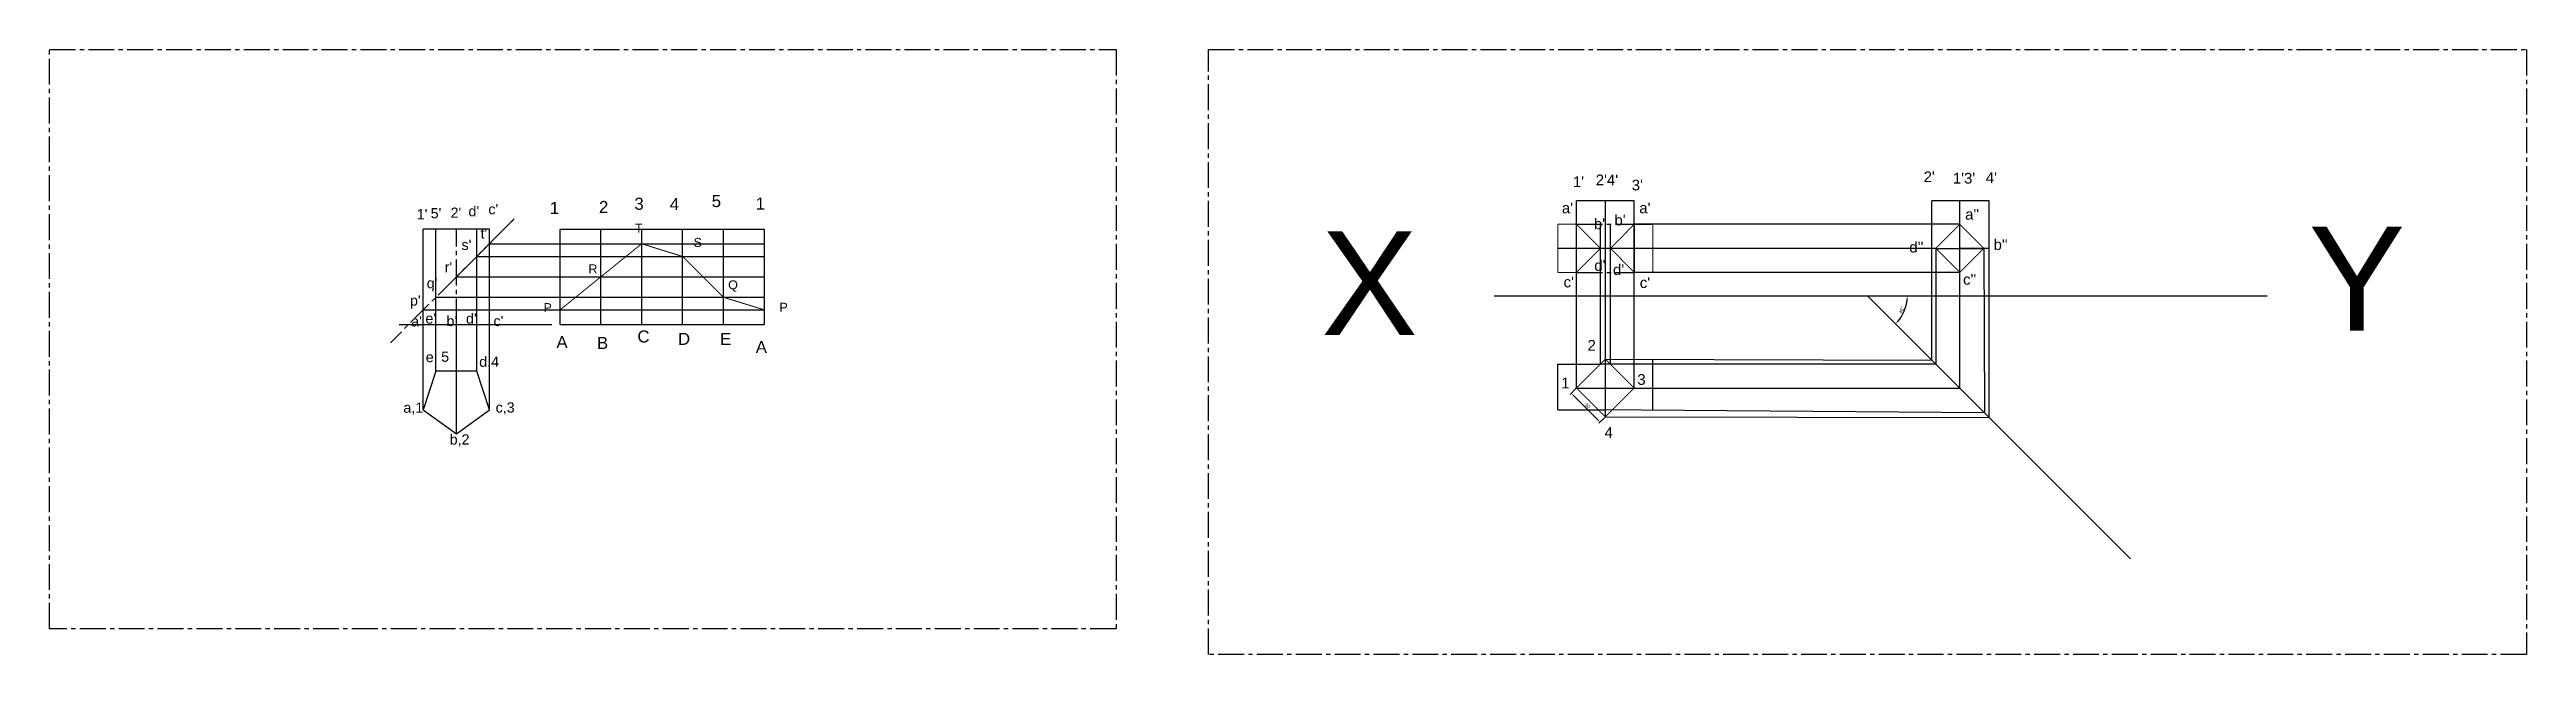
# Model space of a CAD drawing. Header units: millimetres. Extents: x 355 to 2176, y 962 to 1407.
import ezdxf

# ---------------------------------------------------------------- set-up
doc = ezdxf.new("R2010")
doc.units = ezdxf.units.MM
doc.linetypes.add('CENTER2', pattern=[28.575, 19.05, -3.175, 3.175, -3.175])
doc.styles.get("Standard").update_dxf_attribs({"font": 'arial.ttf'})
doc.dimstyles.new('ISO-25', dxfattribs={"dimtxt": 2.5, "dimasz": 2.5, "dimexe": 1.25, "dimexo": 0.625, "dimtad": 1, "dimtxsty": 'Standard', "dimcen": 2.5, "dimadec": 0, "dimazin": 0, "dimtfac": 1, "dimtmove": 0, "dimatfit": 3, "dimfxl": 1, "dimarcsym": 0})

# ---------------------------------------------------------------- blocks, each defined once
blk = doc.blocks.new('*D6')
at = {"color": 0, "lineweight": -2, "transparency": 16777216}
for p, q in [((1477.1, 1157.6), (1472.8, 1153.3)), ((1475.5, 1152.4), (1493.1, 1134.7)), ((1498.3, 1136.4), (1494, 1132.1))]:
    blk.add_line(p, q, dxfattribs=at)
at = {"color": 0, "transparency": 16777216}
for points in [[(1475.8, 1152.7), (1475.2, 1152.1), (1473.7, 1154.2)], [(1493.4, 1135), (1492.8, 1134.4), (1494.9, 1133)]]:
    blk.add_solid(points, dxfattribs=at)
at = {"layer": 'Defpoints', "color": 0, "transparency": 16777216}
for p in [(1477.6, 1158.1), (1494.9, 1133), (1498.8, 1136.8)]:
    blk.add_point(p, dxfattribs=at)
at = {"color": 0, "transparency": 16777216, "insert": (1485.6, 1144.9), "char_height": 2.5, "attachment_point": 5, "rotation": 314.9403}
blk.add_mtext('30', dxfattribs=at)
blk = doc.blocks.new('*D8')
at = {"color": 0, "lineweight": -2, "transparency": 16777216}
blk.add_arc((1691.6, 1225.7), 29.1, 319.9253, 355.0747, dxfattribs=at)
at = {"color": 0, "transparency": 16777216}
for points in [[(1720.1, 1223.2), (1721, 1223.2), (1720.7, 1225.7)], [(1714.1, 1206.7), (1713.5, 1207.3), (1712.1, 1205.2)]]:
    blk.add_solid(points, dxfattribs=at)
at = {"layer": 'Defpoints', "color": 0, "transparency": 16777216}
for p in [(1417, 1225.7), (1691.6, 1225.7), (1985.3, 1225.7), (1716.8, 1211.2), (1884.9, 1032.4)]:
    blk.add_point(p, dxfattribs=at)
at = {"color": 0, "transparency": 16777216, "insert": (1716.7, 1215.3), "char_height": 2.5, "attachment_point": 5, "rotation": 67.5}
blk.add_mtext('45°', dxfattribs=at)

msp = doc.modelspace()

# ---------------------------------------------------------------- linework, layer by layer
for p, q in [((1477.576, 1225.723), (1477.576, 1295.723)), ((1520.012, 1295.723), (1477.576, 1295.723)), ((1498.767, 1225.723), (1498.767, 1295.723)), ((1520.002, 1225.723), (1520.012, 1295.723)), ((1738.7, 1225.723), (1738.7, 1295.723)), ((1780.981, 1295.723), (1738.7, 1295.723)), ((1759.362, 1225.723), (1759.362, 1295.723)), ((1780.981, 1225.723), (1780.981, 1295.723)), ((1495.114, 1225.723), (1495.114, 1278.365)), ((1502.492, 1225.723), (1502.492, 1278.365)), ((1520.009, 1278.365), (1533.743, 1278.367)), ((1759.354, 1278.365), (1520.009, 1278.365)), ((1520.009, 1278.365), (1520.009, 1243.009)), ((1759.367, 1243.009), (1759.354, 1278.365)), ((629.6, 1204.818), (629.6, 1274.818)), ((678.141, 1274.818), (629.6, 1274.818)), ((638.821, 1204.818), (638.821, 1274.818)), ((668.821, 1204.818), (668.821, 1274.818)), ((678.141, 1204.818), (678.141, 1274.818)), ((678.141, 1264.057), (880.21, 1264.057)), ((730.21, 1204.818), (730.21, 1274.818)), ((730.21, 1274.818), (880.21, 1274.818)), ((760.21, 1204.818), (760.21, 1274.818)), ((790.21, 1204.818), (790.21, 1274.818)), ((820.21, 1204.818), (820.21, 1274.818)), ((850.21, 1204.818), (850.21, 1274.818)), ((880.21, 1274.818), (880.21, 1204.818)), ((1741.683, 1260.681), (1463.761, 1260.682)), ((1741.683, 1260.681), (1777.026, 1260.681)), ((1741.683, 1260.681), (1741.683, 1175.602)), ((1759.362, 1260.723), (1780.981, 1260.723)), ((1777.038, 1260.693), (1777.553, 1139.731)), ((653.901, 1239.818), (880.21, 1239.818)), ((668.821, 1254.738), (880.21, 1254.738)), ((1759.367, 1243.009), (1520.005, 1243.009)), ((638.821, 1224.738), (880.21, 1224.738)), ((1416.976, 1225.723), (1985.26, 1225.723)), ((1477.537, 1158.018), (1477.576, 1225.723)), ((1495.114, 1175.559), (1495.114, 1225.723)), ((1498.767, 1136.822), (1498.767, 1225.723)), ((1502.492, 1175.56), (1502.492, 1225.723)), ((1519.993, 1158.004), (1520.002, 1225.723)), ((1691.561, 1225.723), (1884.878, 1032.407)), ((1738.7, 1178.584), (1738.7, 1225.723)), ((1759.362, 1157.922), (1759.362, 1225.723)), ((1780.981, 1136.303), (1780.981, 1225.723)), ((611.806, 1204.818), (724.2, 1204.818)), ((629.6, 1215.517), (880.21, 1215.517)), ((629.6, 1141.928), (629.6, 1204.818)), ((638.821, 1170.476), (638.821, 1204.818)), ((653.901, 1124.336), (653.901, 1204.818)), ((668.821, 1170.528), (668.821, 1204.818)), ((678.141, 1142.012), (678.141, 1204.818)), ((730.21, 1204.818), (880.21, 1204.818)), ((1463.767, 1141.997), (1463.761, 1175.553)), ((1463.761, 1175.553), (1495.114, 1175.553)), ((1741.683, 1175.602), (1495.049, 1175.559)), ((1498.733, 1179.248), (1738.7, 1178.584)), ((1498.767, 1142.003), (1498.761, 1175.559)), ((1533.761, 1175.565), (1533.76, 1179.151)), ((1533.767, 1142.01), (1533.761, 1175.565)), ((1477.537, 1158.018), (1759.362, 1157.922)), ((1463.767, 1141.997), (1498.767, 1141.997)), ((1777.553, 1139.731), (1493.534, 1142.046)), ((1498.767, 1136.822), (1780.981, 1136.303))]:
    msp.add_line(p, q)
at = {"linetype": 'CENTER2'}
for p, q in [((653.901, 1239.818), (696.396, 1282.312)), ((696.396, 1282.312), (653.901, 1239.818)), ((1477.576, 1278.365), (1520.01, 1278.365)), ((653.901, 1204.818), (653.901, 1274.818)), ((653.901, 1239.818), (605.387, 1191.304)), ((1477.576, 1243.009), (1520.005, 1243.004))]:
    msp.add_line(p, q, dxfattribs=at)
for points in [[(354.75, 1406.821), (1139.068, 1406.821), (1139.068, 981.021), (354.75, 981.021)], [(1206.943, 1406.821), (2176.026, 1406.821), (2176.026, 962.18), (1206.943, 962.18)]]:
    msp.add_lwpolyline(points, close=True, dxfattribs=at)
at = {"const_width": 0.7}
for points in [[(1477.576, 1278.365), (1463.761, 1278.365)], [(1463.761, 1243.009), (1463.761, 1278.365)], [(1477.576, 1278.365), (1495.114, 1260.681)], [(1502.492, 1260.681), (1520.009, 1278.365)], [(1533.743, 1278.367), (1520.009, 1278.365)], [(1533.749, 1243.009), (1533.743, 1278.365)], [(760.21, 1239.818), (790.135, 1264.057)], [(790.135, 1264.057), (820.21, 1254.738)], [(1495.114, 1260.681), (1477.576, 1243.009)], [(1520.009, 1243.009), (1502.492, 1260.681)], [(730.21, 1215.517), (760.21, 1239.818)], [(820.21, 1254.738), (850.21, 1224.738)], [(1477.576, 1243.009), (1463.761, 1243.009)], [(1520.009, 1243.009), (1533.749, 1243.012)], [(850.21, 1224.738), (880.21, 1215.517)], [(730.21, 1215.517), (730.21, 1204.818)], [(730.21, 1204.818), (880.21, 1204.818)], [(880.21, 1204.818), (880.21, 1215.517)]]:
    msp.add_lwpolyline(points, dxfattribs=at)
for points in [[(1741.683, 1260.681), (1759.367, 1243.009), (1777.038, 1260.693), (1759.354, 1278.365)], [(1477.576, 1158.057), (1498.767, 1136.822), (1520.002, 1158.013), (1498.811, 1179.248)]]:
    msp.add_lwpolyline(points, close=True, dxfattribs=at)
msp.add_lwpolyline([(638.821, 1170.476), (629.6, 1141.928), (653.901, 1124.336), (678.141, 1142.012), (668.821, 1170.528)], close=True)

# ---------------------------------------------------------------- texts
at = {"linetype": 'CENTER2'}
for s, height, p in [("1'", 7.8788, (1474.809, 1305.686)), ("2'4'", 7.8788, (1491.659, 1307.061)), ("2'", 7.8788, (1732.741, 1309.345)), ("1'3'", 7.8788, (1754.232, 1308.323)), ("4'", 7.8788, (1778.453, 1308.664)), ("a'", 7.8788, (1466.748, 1286.448)), ("3'", 7.8788, (1518.137, 1303.281)), ("a'", 7.8788, (1523.695, 1286.448)), ("b'", 7.8788, (1490.283, 1274.759)), ("b'", 7.8788, (1505.414, 1277.508)), ("a''", 7.8788, (1763.266, 1281.753)), ("d''", 7.8788, (1722.27, 1257.642)), ("b''", 7.8788, (1784.191, 1259.562)), ("c'", 7.8788, (1468.036, 1231.995)), ("d'", 7.8788, (1490.627, 1244.176)), ("d'", 7.8788, (1504.382, 1241.083)), ("c'", 7.8788, (1524.063, 1231.566)), ("c''", 7.8788, (1761.771, 1233.958)), ('2', 7.879, (1485.608, 1185.454)), ('1', 7.879, (1466.23, 1157.79)), ('3', 7.879, (1522.236, 1160.344)), ('4', 7.879, (1498.172, 1121.401))]:
    msp.add_text(s, height=height, dxfattribs=at).set_placement(p)
for s, height, p in [("c'", 7.5194, (677.446, 1285.695)), ('1', 8.841, (722.591, 1285.999)), ('2', 8.841, (758.748, 1286.702)), ('3', 8.841, (784.787, 1289.025)), ('4', 8.841, (810.789, 1288.792)), ('5', 8.841, (841.66, 1291.022)), ('1', 8.841, (874.017, 1289.164)), ("1'", 7.5194, (624.739, 1282.037)), ("5'", 7.5194, (634.987, 1282.768)), ("2'", 7.5194, (649.629, 1283.134)), ("d'", 7.5194, (662.805, 1284.231)), ("t'", 7.5194, (671.629, 1267.91)), ('T', 6.602, (785.221, 1272.245)), ('Y', 76.336, (2015.795, 1200.295)), ("s'", 7.5194, (657.664, 1259.463)), ('S', 6.602, (828.303, 1261.761)), ('X', 76.336, (1289.749, 1196.905)), ("q'", 7.5194, (632.129, 1231.382)), ("r'", 7.5194, (645.339, 1243.148)), ('R', 6.602, (750.997, 1242.308)), ("p'", 7.5194, (619.781, 1218.612)), ('P', 6.602, (717.949, 1213.802)), ('Q', 6.602, (853.716, 1230.594)), ('P', 6.602, (891.45, 1214.048)), ("a'", 7.5194, (620.684, 1203.305)), ("e'", 7.5194, (631.153, 1205.352)), ("b'", 7.5194, (646.628, 1203.532)), ("d'", 7.5194, (660.966, 1205.352)), ("c'", 7.5194, (681.22, 1203.532)), ('5', 7.519, (642.732, 1177.288)), ('A', 8.841, (727.465, 1187.335)), ('B', 8.841, (757.256, 1186.739)), ('C', 8.841, (787.045, 1191.502)), ('D', 8.841, (816.835, 1189.716)), ('E', 8.841, (847.817, 1189.716)), ('A', 8.841, (874.032, 1183.762)), ('e', 7.519, (631.382, 1177.004)), ('d,4', 7.5194, (670.681, 1173.602)), ('c,3', 7.5194, (682.742, 1140)), ('a,1', 7.5194, (614.924, 1139.858)), ('b,2', 7.5194, (648.974, 1116.465))]:
    msp.add_text(s, height=height).set_placement(p)

# ---------------------------------------------------------------- dimensions: what is measured, and where the dimension line sits
dim = msp.add_angular_dim_2l(base=(1716.755, 1211.178), line1=((1691.561, 1225.723), (1884.878, 1032.407)), line2=((1416.976, 1225.723), (1985.26, 1225.723)), dimstyle='ISO-25')
dim.commit()
dim.dimension.update_dxf_attribs({"geometry": '*D8', "text_midpoint": (1716.686, 1215.316)})
dim = msp.add_aligned_dim(p1=(1477.576, 1158.057), p2=(1498.767, 1136.822), distance=-5.469, dimstyle='ISO-25')
dim.commit()
dim.dimension.update_dxf_attribs({"geometry": '*D6', "text_midpoint": (1485.647, 1144.92)})

doc.saveas('drawing.dxf')
